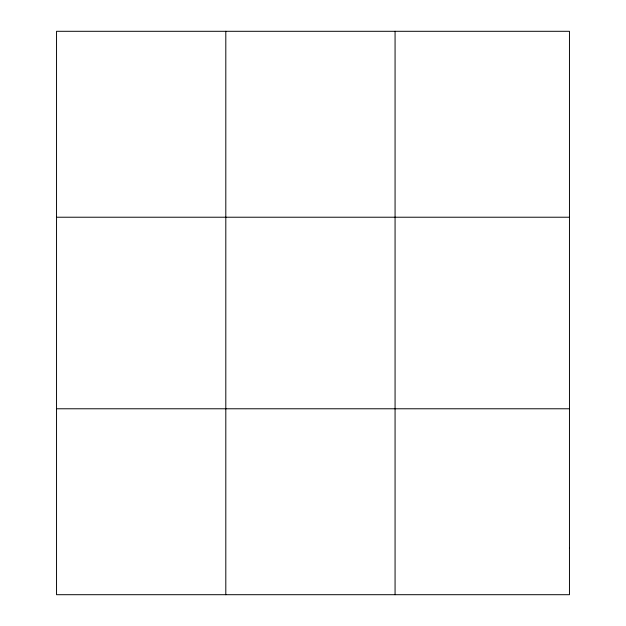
<?xml version="1.0" encoding="UTF-8"?>
<svg xmlns="http://www.w3.org/2000/svg" width="626" height="626" viewBox="0 0 626 626"><rect width="100%" height="100%" fill="white"/><g stroke="black" fill="none" stroke-linecap="round" stroke-linejoin="round"><path stroke-width="0.94" d="M225.806 31.3L225.806 594.7M395.069 31.3L395.069 594.7M56.543 217.222L569.457 217.222M56.543 408.778L569.457 408.778M569.457 548.22L569.457 594.7L56.543 594.7L56.543 31.3L569.457 31.3L569.457 548.22"/></g></svg>
